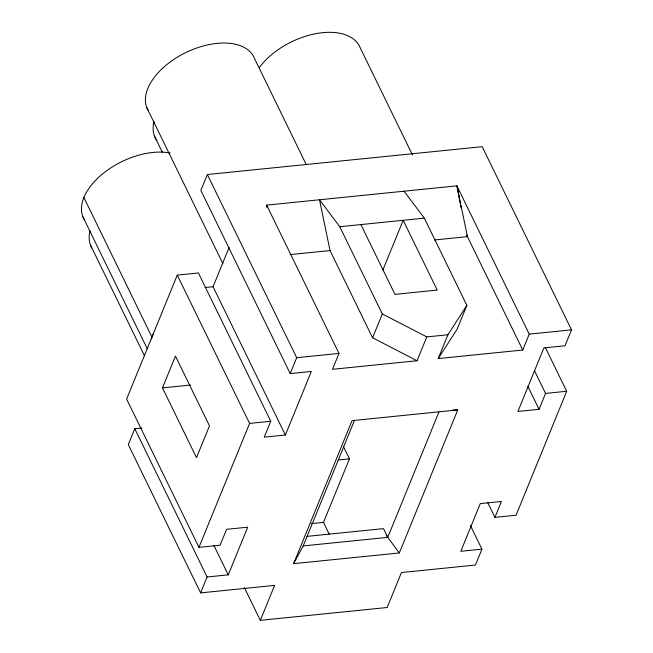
<?xml version="1.0" encoding="UTF-8"?>
<svg xmlns="http://www.w3.org/2000/svg" width="653" height="653" viewBox="0 0 653 653"><rect width="100%" height="100%" fill="white"/><g stroke="black" fill="none" stroke-linecap="round" stroke-linejoin="round"><path stroke-width="0.98" d="M534.391 370.537L545.557 393.416L539.06 409.309L517.919 411.455L543.892 347.886L565.033 345.747L571.522 329.855L482.183 146.68L207.352 174.522L200.863 190.415L290.21 373.589L311.342 371.451L285.377 435.012L264.236 437.151L270.734 421.258L198.406 272.978L177.265 275.117L126.625 399.065L198.953 547.353L220.094 545.214L226.583 529.322L247.724 527.183L228.248 574.852L207.107 576.991L200.618 592.883L274.611 585.39L260.327 620.35L387.172 607.502L401.448 572.542L475.441 565.041L481.938 549.149L470.323 525.355M141.832 427.993L134.787 428.711L128.29 444.595L200.618 592.883M162.475 387.874L175.453 356.089L209.491 425.87L196.504 457.655L162.475 387.874L190.66 385.017M285.377 435.012L213.058 286.724L229.097 247.463M198.953 547.353L249.593 423.405L177.265 275.117M290.21 373.589L296.699 357.697L207.352 174.522M447.925 334.76L438.187 358.595L522.751 350.032L529.24 334.14L456.92 185.852L266.653 205.124L338.98 353.412L332.483 369.304L417.047 360.742L426.784 336.899L447.925 334.76L466.871 305.384L424.328 218.151L404.068 191.207M382.952 269.836L403.187 220.298L437.224 290.079L394.943 294.356L360.905 224.575M372.577 337.781L382.315 313.946L339.772 226.722L319.505 199.777L330.034 250.556L372.577 337.781L417.047 360.742M293.621 563.661L352.049 420.638L457.745 409.929L399.318 552.952L293.621 563.661L303.18 545.924L354.342 420.679M329.234 534.195L323.488 522.416L349.453 458.847L343.29 446.219M466.871 305.384L457.133 329.218L438.187 358.595M399.318 552.952L387.743 537.354L438.906 412.108M545.263 347.339L566.698 391.278L516.058 515.225L494.917 517.372L501.406 501.48L480.273 503.618L460.798 551.295L481.938 549.149M339.772 226.722L424.328 218.151M290.144 254.597L330.034 250.556M434.539 239.969L467.442 236.631L456.92 185.852L460.267 203.671M205.001 287.54L213.058 286.724M296.699 357.697L338.98 353.412M529.24 334.14L571.522 329.855M249.593 423.405L270.734 421.258M545.557 393.416L566.698 391.278M338.376 459.973L349.453 458.847M311.408 523.641L323.488 522.416M306.983 536.382L383.491 528.628L387.743 537.354L303.18 545.924M452.725 410.011L457.745 409.929M382.315 313.946L426.784 336.899M386.135 534.913L387.743 537.354M466.65 235.007L522.751 350.032M527.902 386.429L539.06 409.309M412.378 154.777L360.26 47.906A59.235 33.98 -26 0 0 315.57 33.719A59.235 33.98 -26 0 0 259.527 67.3M487.775 502.728L494.917 517.372M306.233 164.572L254.556 58.615A59.235 33.98 -26 0 0 185.966 52.485A59.235 33.98 -26 0 0 148.068 110.284M146.786 107.623L222.967 263.804M154.508 136.183L162.532 152.639M83.878 197.524L151.945 337.095M82.841 216.674L147.358 348.939M90.563 245.242L144.468 355.754M244.344 587.578L260.327 620.35M213.964 545.565L228.248 574.852M134.787 428.711L207.107 576.991M267.069 207.115L266.653 205.124L267.028 207.107M460.643 205.654L461.01 207.63M151.235 338.964A59.235 33.98 -26 0 1 153.561 333.618M84.123 219.343A59.235 33.98 -26 0 1 104.676 172.237A59.235 33.98 -26 0 1 170.049 153.006M91.844 247.903A59.235 33.98 -26 0 1 90.049 230.77M156.875 140.526A59.235 33.98 -26 0 1 153.994 121.711"/></g></svg>
